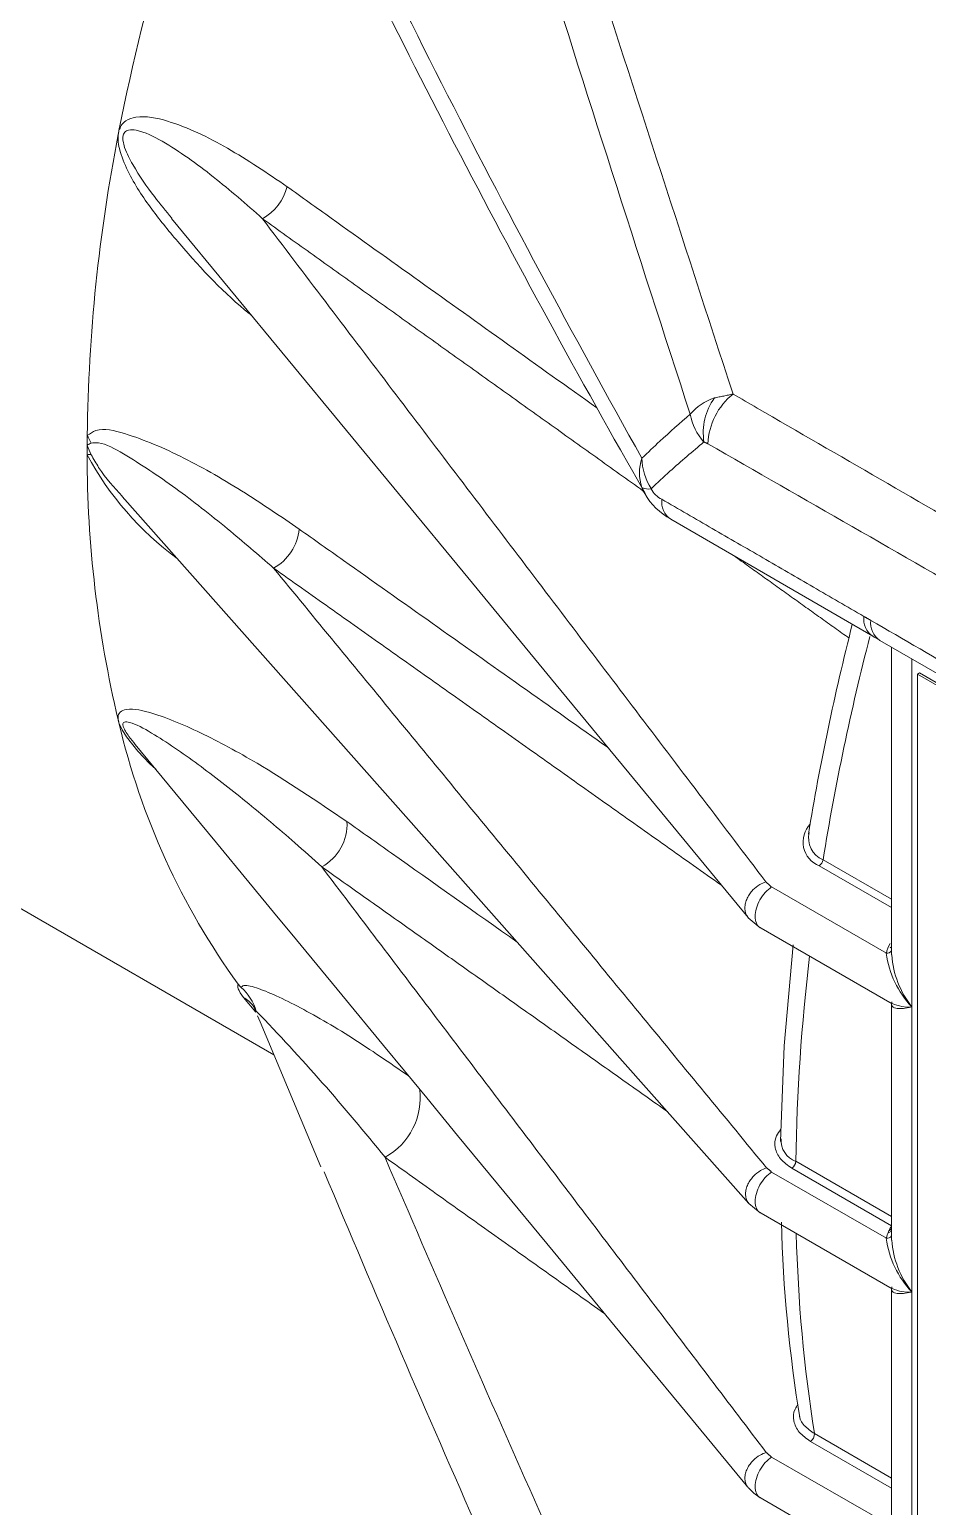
# Model space of a CAD drawing. Extents: x 8 to 113, y 2 to 87.
# Drawn here: x 23.919 to 25.463, y 61.472 to 64.01 of the extents above; entities that cross this region are included whole.
import ezdxf

# ---------------------------------------------------------------- set-up
doc = ezdxf.new("R2010")
doc.units = 0
doc.header["$MEASUREMENT"] = 0
doc.layers.add('OBJECT', color=7, linetype='CONTINUOUS')

msp = doc.modelspace()

# ---------------------------------------------------------------- linework, layer by layer
at = {"layer": 'OBJECT', "linetype": 'Continuous', "lineweight": 15}
for p, q in [((25.0219, 63.1687), (25.3694, 62.9676)), ((25.3813, 62.9606), (25.5892, 62.8403)), ((25.4013, 62.9491), (25.4013, 62.4199)), ((25.4365, 62.9287), (25.4365, 62.3305)), ((25.446, 62.9027), (25.4496, 62.9047)), ((25.9799, 62.5986), (25.4496, 62.9047)), ((25.5786, 62.8261), (25.446, 62.9027)), ((25.446, 62.9027), (25.446, 60.7593)), ((23.7256, 62.6025), (24.3391, 62.2483)), ((25.2838, 62.5835), (25.4013, 62.5156)), ((25.4013, 62.5016), (25.2772, 62.5732)), ((25.1953, 62.5367), (25.3926, 62.4228)), ((25.1551, 62.4839), (25.1758, 62.4667)), ((25.173, 62.4683), (25.4025, 62.3359)), ((24.308, 62.3217), (24.2868, 62.3468)), ((25.4013, 62.3365), (25.4013, 61.9299)), ((25.4365, 62.3305), (25.4365, 61.8406)), ((25.1953, 62.0468), (25.3926, 61.9329)), ((25.4013, 61.9545), (25.2302, 62.0533)), ((25.2369, 62.0652), (25.4013, 61.9703)), ((25.1563, 61.9926), (25.1758, 61.9768)), ((25.173, 61.9784), (25.4025, 61.8459)), ((25.395, 61.9415), (25.4013, 61.9454)), ((25.3969, 61.946), (25.4013, 61.9487)), ((25.4013, 61.8466), (25.4013, 61.44)), ((25.4365, 61.8406), (25.4365, 61.3507)), ((25.2688, 61.5971), (25.4013, 61.5206)), ((25.4013, 61.5035), (25.2622, 61.5838)), ((25.3926, 61.443), (25.1953, 61.5569)), ((25.173, 61.4885), (25.4025, 61.356))]:
    msp.add_line(p, q, dxfattribs=at)
at = {"layer": 'OBJECT', "linetype": 'Continuous', "lineweight": 15, "flags": 128}
for points in [[(24.1633, 63.6857), (24.6646, 63.0783), (24.8327, 62.8746), (24.9495, 62.7331), (25.1549, 62.4841)], [(24.078, 63.2081), (24.6377, 62.5772), (24.8154, 62.3768), (24.9389, 62.2376), (25.156, 61.9929)], [(25.3694, 62.9676), (25.3717, 62.9663), (25.3813, 62.9607)], [(24.1358, 62.7392), (24.1257, 62.7486), (24.1053, 62.7704), (24.0859, 62.7946), (24.0781, 62.8069), (24.0727, 62.8188), (24.0727, 62.8188), (24.0727, 62.8188)], [(24.1006, 62.7818), (24.169, 62.6989), (24.2402, 62.6127), (24.2962, 62.5448), (24.3384, 62.4937), (24.3781, 62.4456), (24.4561, 62.3511), (24.5278, 62.2642), (24.5639, 62.2205), (24.602, 62.1742), (24.6552, 62.1098), (24.7239, 62.0266), (24.8193, 61.9109), (24.9343, 61.7716), (25.0383, 61.6456), (25.1544, 61.5049)], [(25.2323, 62.4374), (25.2169, 62.2638), (25.2105, 62.0995)], [(24.303, 62.3331), (24.3028, 62.3333), (24.3046, 62.3305), (24.3075, 62.3238)], [(24.3112, 62.3153), (24.3154, 62.3049), (24.4197, 62.0557)], [(25.1547, 61.5046), (25.1644, 61.4948), (25.1758, 61.4869)]]:
    msp.add_lwpolyline(points, dxfattribs=at)
at = {"layer": 'OBJECT', "linetype": 'Continuous', "lineweight": 15}
for centre, radius, start, end in [((109.4619, 90.823), 88.7654, 196.897332, 198.029681), ((310.0688, 156.2065), 299.6778, 197.718548, 198.043613), ((40.1252, 71.792), 17.3831, 204.52518, 209.34277), ((27.7783, 63.1029), 3.7776, 157.9301, 168.7961), ((39.5538, 71.5593), 16.7963, 205.13012, 209.79265), ((26.8793, 63.2791), 2.8614, 168.8989, 179.3224), ((24.2759, 63.7628), 0.0889, 299.3909, 345.4268), ((25.1239, 63.2921), 0.0893, 107.5862, 140.2032), ((25.1805, 63.3173), 0.1028, 144.3454, 188.7831), ((25.2024, 63.293), 0.117, 128.9117, 177.2831), ((25.1482, 63.3654), 0.0943, 189.8797, 222.6492), ((26.436, 63.2962), 2.418, 179.604, 180.0001), ((23.9646, 63.2778), 0.0639, 20.0701, 33.3252), ((26.4088, 63.2962), 2.3908, 180.0001, 180.3991), ((24.0222, 63.2491), 0.0308, 85.3861, 97.7597), ((25.9853, 63.2791), 1.9673, 179.986, 193.3726), ((24.4909, 63.5337), 0.5368, 208.2564, 233.6536), ((25.0455, 63.2481), 0.0776, 160.6999, 198.6431), ((25.0706, 63.2747), 0.0983, 180.5248, 212.8717), ((24.9827, 63.243), 0.0224, 241.5484, 283.8869), ((25.0747, 63.2687), 0.1126, 209.7831, 242.0705), ((25.0231, 63.2382), 0.0389, 205.8018, 244.6967), ((25.0427, 63.1988), 0.0365, 173.274, 235.2938), ((24.2962, 63.1604), 0.0868, 299.199, 354.3202), ((29.3647, 61.9562), 4.1606, 165.6418, 170.7168), ((25.3902, 62.9976), 0.0365, 173.2986, 235.3629), ((25.4022, 62.9907), 0.0366, 173.3408, 235.2307), ((29.5335, 61.8923), 4.3056, 165.5408, 170.7622), ((25.2897, 63.1028), 1.2497, 193.1364, 215.9093), ((24.3826, 62.6441), 0.0824, 298.0953, 3.5285), ((25.2932, 62.6141), 0.0439, 135.7108, 248.7342), ((25.2992, 62.6208), 0.0404, 166.1079, 247.587), ((25.2682, 62.5862), 0.0158, 304.8434, 350.1674), ((25.3935, 62.4321), 0.00936, 264.2298, 326.4385), ((25.558, 62.4449), 0.1669, 187.5982, 223.2561), ((28.6632, 62.0119), 3.4267, 173.1987, 179.1101), ((25.5628, 62.4307), 0.1612, 183.8645, 218.4308), ((24.3091, 62.3932), 0.0393, 216.4548, 227.8981), ((24.2236, 62.2975), 0.0891, 16.9158, 48.37), ((24.2577, 62.2961), 0.0585, 38.666, 60.1458), ((21.6257, 59.7354), 3.7279, 38.815, 43.9661), ((25.4311, 62.3968), 0.0665, 244.7921, 274.5947), ((24.4738, 62.1746), 0.1171, 298.8909, 7.6369), ((25.2493, 62.1007), 0.0377, 175.4219, 250.8096), ((71.4817, 82.2102), 51.0879, 203.21525, 204.65593), ((59.3532, 76.7247), 37.8863, 202.79386, 204.8412), ((25.2214, 62.0661), 0.0155, 304.5155, 356.6717), ((27.6558, 62.0215), 2.4444, 181.4243, 189.4206), ((27.8694, 62.006), 2.6325, 181.4124, 188.9354), ((25.4496, 61.9213), 0.0582, 145.4771, 168.515), ((25.3935, 61.9422), 0.00936, 264.2298, 326.4385), ((25.558, 61.955), 0.1669, 187.5982, 223.2561), ((25.5628, 61.9408), 0.1612, 183.8645, 218.4308), ((25.4311, 61.9068), 0.0665, 244.7921, 274.5947), ((25.2539, 61.5962), 0.0149, 303.7508, 3.5464)]:
    msp.add_arc(centre, radius, start, end, dxfattribs=at)
msp.add_ellipse((25.5217, 62.4175), major_axis=(0.1299, 0.0062), ratio=0.606667, start_param=2.777895, end_param=2.995658, dxfattribs=at)
for points, knots in [([(24.0727, 63.8368), (24.0739, 63.8398), (24.0766, 63.8471), (24.0865, 63.856), (24.1129, 63.8638), (24.1731, 63.851), (24.2606, 63.8091), (24.3279, 63.7635), (24.3619, 63.7404)], [0, 0, 0, 0, 0.024817, 0.060691, 0.122095, 0.301842, 0.647246, 1, 1, 1, 1]), ([(24.3009, 63.519), (24.2994, 63.5202), (24.2562, 63.5543), (24.1981, 63.6162), (24.1289, 63.6998), (24.0927, 63.7542), (24.0748, 63.7969), (24.0708, 63.819), (24.0712, 63.8269), (24.0714, 63.83)], [0, 0, 0, 0, 0.016291, 0.46783, 0.662732, 0.85036, 0.944112, 0.977963, 1, 1, 1, 1]), ([(24.3195, 63.6853), (24.3195, 63.6853), (24.2917, 63.7105), (24.2352, 63.7589), (24.1628, 63.8113), (24.1129, 63.8366), (24.091, 63.839), (24.0834, 63.8356), (24.0807, 63.8313), (24.0795, 63.8273), (24.0793, 63.8232), (24.08, 63.8162), (24.0845, 63.8), (24.1023, 63.7665), (24.1301, 63.7265), (24.1535, 63.6982), (24.1636, 63.686)], [0, 0, 0, 0, 0.000004, 0.248002, 0.497342, 0.618695, 0.65584, 0.674549, 0.683764, 0.688238, 0.697649, 0.703993, 0.721941, 0.779348, 0.904731, 1, 1, 1, 1]), ([(24.3619, 63.7404), (24.3872, 63.7223), (24.5136, 63.6321), (24.6912, 63.5054), (24.8435, 63.3967), (24.8947, 63.3602)], [0, 0, 0, 0, 0.142381, 0.711907, 1, 1, 1, 1]), ([(25.1289, 63.384), (25.1428, 63.376), (25.2975, 63.2865), (25.6148, 63.1028), (25.9182, 62.927), (26.0807, 62.8329)], [0, 0, 0, 0, 0.043725, 0.487633, 1, 1, 1, 1]), ([(24.9723, 63.2738), (24.9825, 63.2835), (25.0096, 63.3095), (25.0378, 63.334), (25.0553, 63.3492)], [0, 0, 0, 0, 0.376841, 1, 1, 1, 1]), ([(24.0181, 63.3129), (24.0229, 63.3161), (24.0402, 63.3275), (24.099, 63.3128), (24.1847, 63.2764), (24.2858, 63.218), (24.3518, 63.1729), (24.3826, 63.1518)], [0, 0, 0, 0, 0.054859, 0.19739, 0.473109, 0.754161, 1, 1, 1, 1]), ([(24.0247, 63.2997), (24.0224, 63.2986), (24.02, 63.2973), (24.0181, 63.2962), (24.018, 63.2962)], [0, 0, 0, 0, 0.97835, 1, 1, 1, 1]), ([(24.018, 63.2962), (24.0181, 63.2961), (24.02, 63.2905), (24.0224, 63.2851), (24.0247, 63.2797)], [0, 0, 0, 0, 0.021652, 1, 1, 1, 1]), ([(24.3386, 63.0847), (24.3386, 63.0847), (24.3123, 63.1079), (24.2565, 63.1555), (24.17, 63.2239), (24.0963, 63.2725), (24.0458, 63.3014), (24.029, 63.3001), (24.0247, 63.2997)], [0, 0, 0, 0, 0.000004, 0.251421, 0.532914, 0.815728, 0.953211, 1, 1, 1, 1]), ([(25.0788, 63.3016), (25.0592, 63.285), (25.0284, 63.2591), (24.9988, 63.2314), (24.9881, 63.2213)], [0, 0, 0, 0, 0.636849, 1, 1, 1, 1]), ([(26.0241, 62.7605), (25.8769, 62.8448), (25.564, 63.0242), (25.2512, 63.2036), (25.0855, 63.2985)], [0, 0, 0, 0, 0.470469, 1, 1, 1, 1]), ([(24.0247, 63.2797), (24.029, 63.2723), (24.0451, 63.2442), (24.0642, 63.2234), (24.0782, 63.2082)], [0, 0, 0, 0, 0.264268, 1, 1, 1, 1]), ([(24.9771, 63.2128), (24.9764, 63.214), (24.9742, 63.2173), (24.9729, 63.2209), (24.972, 63.2233)], [0, 0, 0, 0, 0.336763, 1, 1, 1, 1]), ([(24.3826, 63.1518), (24.408, 63.1339), (24.5352, 63.044), (24.7123, 62.9187), (24.8639, 62.8115), (24.9139, 62.7762)], [0, 0, 0, 0, 0.1436, 0.718001, 1, 1, 1, 1]), ([(25.3659, 62.995), (25.4224, 62.9622), (25.4917, 62.9221), (25.561, 62.882), (25.5738, 62.8746)], [0, 0, 0, 0, 0.816359, 1, 1, 1, 1]), ([(24.0714, 62.8241), (24.0713, 62.8252), (24.0707, 62.8298), (24.0731, 62.8372), (24.0881, 62.8451), (24.135, 62.8363), (24.2127, 62.8035), (24.327, 62.7421), (24.4129, 62.6842), (24.4649, 62.6491)], [0, 0, 0, 0, 0.007819, 0.03163, 0.073292, 0.197599, 0.421347, 0.649808, 1, 1, 1, 1]), ([(24.4214, 62.5714), (24.4214, 62.5714), (24.4061, 62.5853), (24.3624, 62.6242), (24.2912, 62.6843), (24.2082, 62.7489), (24.1406, 62.7956), (24.0981, 62.8187), (24.0827, 62.8214), (24.0794, 62.8186), (24.0794, 62.8151), (24.0802, 62.812), (24.0817, 62.8085), (24.0849, 62.8026), (24.0913, 62.7932), (24.0971, 62.7863), (24.1008, 62.7819)], [0, 0, 0, 0, 0.000003, 0.118744, 0.337804, 0.553372, 0.770136, 0.883327, 0.917468, 0.934318, 0.941374, 0.9459, 0.953152, 0.959211, 0.97435, 1, 1, 1, 1]), ([(24.4649, 62.6491), (24.4903, 62.6311), (24.588, 62.562), (24.6856, 62.4929), (24.7578, 62.4418)], [0, 0, 0, 0, 0.26038, 1, 1, 1, 1]), ([(25.1551, 62.4843), (25.1545, 62.4848), (25.1524, 62.4871), (25.1502, 62.4926), (25.1489, 62.5005), (25.15, 62.509), (25.1529, 62.5174), (25.1574, 62.525), (25.1643, 62.5333), (25.1737, 62.5409), (25.1817, 62.5441), (25.1853, 62.5456)], [0, 0, 0, 0, 0.03497, 0.146834, 0.261821, 0.376807, 0.488671, 0.594769, 0.693247, 0.863457, 1, 1, 1, 1]), ([(25.1759, 62.4669), (25.1757, 62.467), (25.1724, 62.4677), (25.1687, 62.4742), (25.1663, 62.4855), (25.1685, 62.5), (25.1747, 62.5147), (25.1841, 62.5281), (25.1916, 62.5338), (25.1953, 62.5367)], [0, 0, 0, 0, 0.01129, 0.176075, 0.34086, 0.505645, 0.67043, 0.835215, 1, 1, 1, 1]), ([(24.2868, 62.3468), (24.283, 62.3523), (24.2759, 62.3625), (24.277, 62.3675), (24.2775, 62.3699)], [0, 0, 0, 0, 0.540588, 1, 1, 1, 1]), ([(24.2828, 62.3641), (24.2832, 62.3647), (24.286, 62.3689), (24.3037, 62.3659), (24.3376, 62.3528), (24.3924, 62.3258), (24.4684, 62.2825), (24.538, 62.2346), (24.5709, 62.2119)], [0, 0, 0, 0, 0.027719, 0.16949, 0.311433, 0.45582, 0.742646, 1, 1, 1, 1]), ([(24.3088, 62.3234), (24.308, 62.3241), (24.3071, 62.3249), (24.3077, 62.3242), (24.3078, 62.3241)], [0, 0, 0, 0, 0.868862, 1, 1, 1, 1]), ([(25.4365, 62.3305), (25.4364, 62.3305), (25.4348, 62.3301), (25.4234, 62.3278), (25.4095, 62.327), (25.4012, 62.3308), (25.4018, 62.3376), (25.4019, 62.3391)], [0, 0, 0, 0, 0.004069, 0.078363, 0.562154, 0.904434, 1, 1, 1, 1]), ([(25.2302, 62.0533), (25.223, 62.0584), (25.2087, 62.0685), (25.2, 62.0884), (25.2005, 62.1067), (25.2084, 62.1169), (25.2113, 62.1207)], [0, 0, 0, 0, 0.276662, 0.553314, 0.830255, 1, 1, 1, 1]), ([(25.1865, 62.0541), (25.183, 62.0526), (25.1751, 62.0493), (25.1657, 62.0417), (25.1588, 62.0334), (25.1543, 62.0258), (25.1512, 62.0175), (25.1501, 62.0092), (25.1511, 62.0015), (25.1533, 61.996), (25.1556, 61.9936), (25.1563, 61.9929)], [0, 0, 0, 0, 0.134929, 0.303105, 0.400396, 0.505208, 0.615712, 0.729298, 0.842884, 0.953387, 1, 1, 1, 1]), ([(25.1953, 62.0468), (25.1916, 62.0439), (25.1841, 62.0382), (25.1747, 62.0247), (25.1685, 62.01), (25.1663, 61.9956), (25.1687, 61.9842), (25.1724, 61.9778), (25.1757, 61.977), (25.1759, 61.977)], [0, 0, 0, 0, 0.164785, 0.32957, 0.494355, 0.65914, 0.823925, 0.98871, 1, 1, 1, 1]), ([(25.4365, 61.8406), (25.4364, 61.8406), (25.4348, 61.8402), (25.4234, 61.8379), (25.4095, 61.8371), (25.4012, 61.8408), (25.4018, 61.8477), (25.4019, 61.8492)], [0, 0, 0, 0, 0.004069, 0.078363, 0.562154, 0.904434, 1, 1, 1, 1]), ([(25.2622, 61.5838), (25.255, 61.5888), (25.2407, 61.599), (25.2323, 61.6188), (25.2322, 61.6357), (25.2389, 61.6447), (25.2409, 61.6474)], [0, 0, 0, 0, 0.29219, 0.58435, 0.877366, 1, 1, 1, 1]), ([(25.2432, 61.6295), (25.2432, 61.6292), (25.2425, 61.6229), (25.2502, 61.6107), (25.2626, 61.6016), (25.2688, 61.5971)], [0, 0, 0, 0, 0.025296, 0.5127, 1, 1, 1, 1]), ([(25.1859, 61.5649), (25.1823, 61.5635), (25.1743, 61.5603), (25.1648, 61.5528), (25.1578, 61.5447), (25.1532, 61.5371), (25.1501, 61.5289), (25.1489, 61.5206), (25.15, 61.513), (25.1521, 61.5076), (25.1542, 61.5054), (25.1546, 61.505)], [0, 0, 0, 0, 0.136951, 0.307668, 0.40644, 0.512854, 0.625052, 0.740382, 0.855711, 0.967909, 1, 1, 1, 1]), ([(25.1953, 61.5569), (25.1916, 61.554), (25.1841, 61.5482), (25.1747, 61.5348), (25.1685, 61.5201), (25.1663, 61.5057), (25.1687, 61.4943), (25.1724, 61.4879), (25.1757, 61.4871), (25.1759, 61.4871)], [0, 0, 0, 0, 0.164785, 0.32957, 0.494355, 0.65914, 0.823925, 0.98871, 1, 1, 1, 1])]:
    msp.add_open_spline(points, degree=3, knots=knots, dxfattribs=at)
for points in [[(24.0714, 63.83), (24.0727, 63.8368)], [(24.3195, 63.6853), (25.1853, 62.5456)], [(24.9746, 63.2173), (24.3195, 63.6853)], [(25.1289, 63.384), (25.0969, 63.3772)], [(25.0855, 63.2985), (25.0788, 63.3016)], [(25.0064, 63.2031), (25.3539, 63.0019)], [(24.3386, 63.0847), (25.1865, 62.0541)], [(25.109, 62.5397), (24.3386, 63.0847)], [(25.3286, 62.9643), (25.1307, 63.1058)], [(25.3539, 63.0019), (25.3659, 62.995)], [(24.0727, 62.8188), (24.0714, 62.8241)], [(25.1859, 61.5649), (24.4214, 62.5714)], [(25.0161, 62.1506), (24.4214, 62.5714)], [(25.1853, 62.5456), (25.1953, 62.5367)], [(25.3992, 62.4331), (25.4013, 62.4316)], [(24.9084, 61.803), (24.5304, 62.0721)], [(25.1865, 62.0541), (25.1953, 62.0468)], [(25.1953, 61.5569), (25.1859, 61.5649)]]:
    msp.add_open_spline(points, degree=1, dxfattribs=at)

doc.saveas('drawing.dxf')
